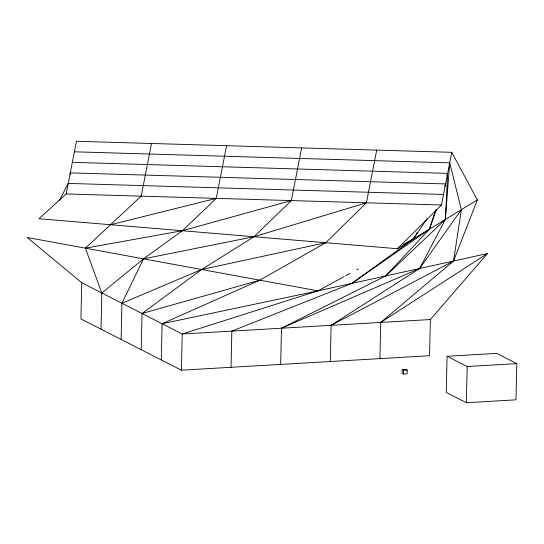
<?xml version="1.0" encoding="UTF-8"?>
<svg xmlns="http://www.w3.org/2000/svg" width="544" height="544" viewBox="0 0 544 544"><rect width="100%" height="100%" fill="white"/><g stroke="black" fill="none" stroke-linecap="round" stroke-linejoin="round"><path stroke-width="0.82" d="M344.06 276.665L317.961 290.856L27.2 237.497L81.743 282.73L80.92 318.934L181.397 370.192L429.549 355.735L430.365 319.539L487.438 253.565L317.961 290.856L162.126 323.741L161.303 359.944M101.021 329.181L101.837 292.985L85.354 248.166L141.202 196.16L151.524 143.487M121.115 339.436L121.931 303.239L143.507 258.842L182.335 230.731L216.267 198.37L226.59 145.69M141.209 349.69L142.032 313.494L201.661 269.511L254.034 236.728L291.332 200.58L301.655 147.9M181.397 370.192L182.22 333.996L81.743 282.73M231.03 367.302L231.846 331.106L351.859 283.397L429.386 229.208L436.492 209.345M280.656 364.412L281.479 328.216L385.75 275.937L445.373 219.45L449.718 162.86L74.399 151.81M330.29 361.522L331.106 325.319L419.648 268.484L461.353 209.692L449.718 162.86M379.916 358.625L380.739 322.429L453.54 261.025L477.333 199.934L451.778 152.32L76.459 141.277L66.137 193.95L38.944 218.736L397.426 248.724L477.333 199.934M402.193 369.553L402.104 373.313L403.546 374.048L407.102 373.844L407.191 370.083L405.749 369.349L402.193 369.553L403.628 370.287L407.191 370.083M403.546 374.048L403.628 370.287M447.073 356.272L446.257 392.476L466.351 402.723L515.977 399.833L516.8 363.637L496.706 353.382L447.073 356.272L467.174 366.527L516.8 363.637M466.351 402.723L467.174 366.527M72.332 162.343L447.651 173.393L445.373 219.45L419.648 268.484L281.479 328.216M461.353 209.692L453.54 261.025L331.106 325.319M162.126 323.741L259.808 280.187L325.734 242.726L366.398 202.79L376.72 150.11M397.426 248.724L441.463 205L451.778 152.32M435.649 210.072L429.386 229.208L385.75 275.937M446.869 175.787L447.651 173.393M444.734 186.313L445.59 183.926L70.271 172.883L70.312 174.583M59.221 200.709L68.204 183.416L443.523 194.466M415.099 236.069L413.406 238.966L351.859 283.397L350.22 283.839M415.949 234.62L417.221 232.444M427.054 218.797L413.406 238.966L403.716 244.236M101.837 292.985L143.507 258.842L254.034 236.728L366.398 202.79M380.739 322.429L487.438 253.565M345.556 275.856L350.023 273.421M356.735 269.776L358.231 268.967M121.931 303.239L201.661 269.511L325.734 242.726M317.961 290.856L182.22 333.996L430.365 319.539M142.032 313.494L259.808 280.187M291.332 200.58L182.335 230.731L85.354 248.166M110.643 224.733L216.267 198.37M66.137 193.95L441.463 205"/></g></svg>
